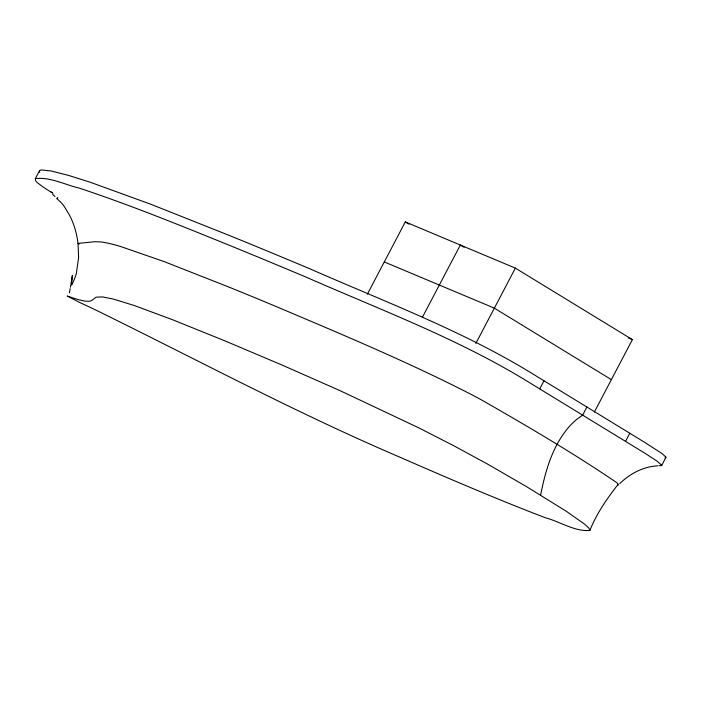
<?xml version="1.0" encoding="UTF-8"?>
<svg xmlns="http://www.w3.org/2000/svg" width="701" height="701" viewBox="0 0 701 701"><rect width="100%" height="100%" fill="white"/><g stroke="black" fill="none" stroke-linecap="round" stroke-linejoin="round"><path stroke-width="1.05" d="M39.659 172.28L39.414 170.746L41.193 169.922L51.103 170.983L68.4 175.364L90.026 182.164L150.952 204.298L231.987 236.526A2239.949 167.951 27.7 0 1 310.569 269.105C387.066 302.727 466.191 332.151 537.281 376.691L644.491 442.226L662.27 453.713L665.95 457.166L661.665 465.604L659.177 465.692M665.95 457.166L665.1 457.771M589.918 530.377L588.717 527.923L584.608 524.155L566.119 511.16L526.188 486.433L488.071 464.377L454.038 445.889L419.259 428.074L340.213 390.729L281.504 364.809L223.75 340.379L171.692 319.402L134.163 305.496L113.255 299.038L102.451 296.909L96.09 297.198L91.559 300.606L89.395 301.29L85.075 301.132L79.318 299.87A171.833 12.881 27.7 0 1 71.414 297.417L67.261 296.024L79.686 302.473A171.833 12.881 27.7 0 1 96.589 310.429C197.402 359.911 296.505 412.994 399.842 457.166C448.018 478.248 496.369 498.963 545.466 517.802C559.836 521.483 575.118 532.006 589.918 530.377C596.507 513.605 607.495 497.868 618.238 484.268A50.954 3.82 27.7 0 0 616.232 482.288C572.577 452.653 526.942 425.893 481.131 399.728A50.954 3.82 27.7 0 0 471.221 394.426C407.246 361.628 340.817 333.93 274.669 305.908A1520.907 114.035 27.7 0 0 229.376 287.261L164.192 261.613L120.441 246.454A413.082 30.975 27.7 0 0 100.734 241.906L94.688 241.722L78.004 243.44L78.608 257.451L76.365 273.478A26.612 17.411 -58.6 0 1 75.647 275.782L74.437 278.954A90.692 59.331 -58.6 0 1 72.72 282.985L72.028 284.501A2.331 1.525 -58.6 0 1 71.87 284.808L71.747 284.965M72.334 275.8L72.142 277.438A15.851 10.375 -58.6 0 0 72.072 279.55L71.52 284.694M72.387 275.414L70.433 287.261M70.179 288.619L69.381 292.764M540.62 495.16C545.457 470.353 552.87 444.609 570.246 425.498A50.113 32.789 -58.6 0 1 577.107 419.102L582.645 415.123L586.895 407.018M50.227 191.575A47.791 3.584 27.7 0 1 41.105 185.563C39.168 183.662 34.542 181.752 35.357 178.606L39.615 170.501M367.28 294.332L405.292 221.919L515.375 268.124L632.381 339.626L594.36 412.039M422.317 317.439L460.338 245.026L464.053 247.295M475.856 343.394L515.375 268.124M539.726 388.897L543.985 380.792M625.546 441.341L629.805 433.236M619.702 483.699C629.901 473.622 643.457 466.472 657.959 465.841M35.357 178.606C50.165 176.792 64.956 184.775 79.213 188.113C129.519 204.771 178.632 224.758 227.729 244.631A2239.949 167.951 27.7 0 1 306.319 277.219C381.852 310.429 459.961 339.477 530.342 383.158L645.376 453.512L657.231 461.249L661.691 465.271M618.256 485.118L617.546 485.302M57.832 197.533L56.869 198.365A2.217 1.455 -58.6 0 0 57 198.637M628.376 337.943L632.381 339.626M384.288 261.937L494.363 308.142L611.368 379.644M79.178 244.027L78.004 243.44A119.915 78.451 -58.6 0 0 75.454 230.331L74.981 228.657A123.507 80.799 -58.6 0 0 68.523 213.428L64.282 206.55A76.523 50.06 -58.6 0 0 60.803 202.256L57.613 199.268A9.937 6.502 -58.6 0 1 57.132 198.812L57.07 198.733M405.292 221.919L409.007 224.189M52.645 194.221L54.976 196.578M53.004 193.257A47.791 3.584 27.7 0 1 50.56 191.776A76.26 49.894 -58.6 0 1 52.47 192.652"/></g></svg>
